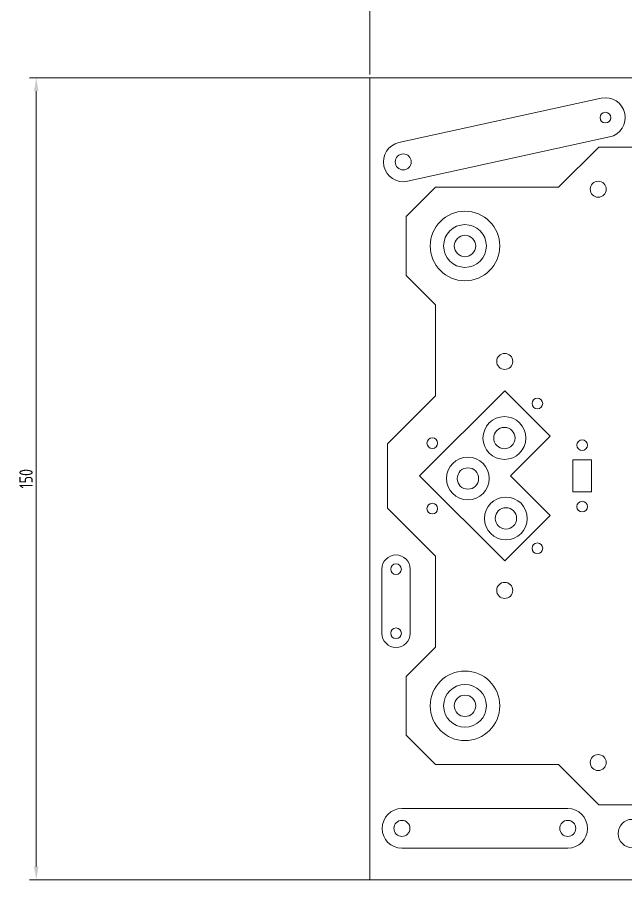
# Model space of a CAD drawing. Header units: millimetres. Extents: x 9121 to 9769, y -4282 to -3493.
# Drawn here: x 9120.6 to 9234.3, y -3815.6 to -3654.3 of the extents above; entities that cross this region are included whole.
import ezdxf

# ---------------------------------------------------------------- set-up
doc = ezdxf.new("R2010")
doc.units = ezdxf.units.MM
doc.header["$LTSCALE"] = 100
doc.header["$PDMODE"] = 3
doc.header["$PDSIZE"] = 8
doc.layers.get('Defpoints').update_dxf_attribs({"linetype": 'CONTINUOUS', "lineweight": 5})
doc.layers.add('细实线', color=7, linetype='CONTINUOUS', lineweight=5)
doc.styles.get("Standard").update_dxf_attribs({"font": 'iso.shx', "width": 0.85})
doc.dimstyles.new('ISO-25', dxfattribs={"dimtxt": 2.5, "dimasz": 2.5, "dimexe": 1.25, "dimexo": 0.625, "dimtad": 1, "dimtxsty": 'Standard', "dimcen": 2.5, "dimadec": 0, "dimazin": 0, "dimtfac": 1, "dimtmove": 0, "dimatfit": 3, "dimfxl": 1, "dimlwd": -1, "dimlwe": -1, "dimarcsym": 0})

# ---------------------------------------------------------------- blocks, each defined once
blk = doc.blocks.new('*D40')
at = {"layer": 'Defpoints', "color": 0, "transparency": 16777216}
for p in [(9386.52, -3665.64), (9124.13, -3815.64), (9386.52, -3815.64)]:
    blk.add_point(p, dxfattribs=at)
at = {"layer": '细实线', "color": 0, "transparency": 16777216}
for p, q in [((9385.9, -3665.64), (9122.88, -3665.64)), ((9124.13, -3668.14), (9124.13, -3813.14)), ((9385.9, -3815.64), (9122.88, -3815.64))]:
    blk.add_line(p, q, dxfattribs=at)
for points in [[(9123.71, -3668.14), (9124.54, -3668.14), (9124.13, -3665.64)], [(9123.71, -3813.14), (9124.54, -3813.14), (9124.13, -3815.64)]]:
    blk.add_solid(points, dxfattribs=at)
at = {"layer": '细实线', "color": 0, "transparency": 16777216, "insert": (9122.22, -3740.64), "char_height": 2.5, "attachment_point": 5, "rotation": 90}
blk.add_mtext('150', dxfattribs=at)
blk = doc.blocks.new('*D41')
at = {"layer": 'Defpoints', "color": 0, "transparency": 16777216}
for p in [(9386.52, -3600.77), (9186.52, -3665.64), (9386.52, -3665.64)]:
    blk.add_point(p, dxfattribs=at)
at = {"layer": '细实线', "color": 0, "transparency": 16777216}
for p, q in [((9186.52, -3665.01), (9186.52, -3599.52)), ((9386.52, -3665.01), (9386.52, -3599.52)), ((9189.02, -3600.77), (9384.02, -3600.77))]:
    blk.add_line(p, q, dxfattribs=at)
for points in [[(9189.02, -3600.35), (9189.02, -3601.18), (9186.52, -3600.77)], [(9384.02, -3600.35), (9384.02, -3601.18), (9386.52, -3600.77)]]:
    blk.add_solid(points, dxfattribs=at)
at = {"layer": '细实线', "color": 0, "transparency": 16777216, "insert": (9286.52, -3598.89), "char_height": 2.5, "attachment_point": 5}
blk.add_mtext('200', dxfattribs=at)

msp = doc.modelspace()

# ---------------------------------------------------------------- linework, layer by layer
at = {"layer": '细实线'}
for p, q in [((9229.755, -3669.489), (9191.952, -3677.773)), ((9231.339, -3676.718), (9193.536, -3685.002)), ((9229.29, -3678.609), (9221.79, -3686.109)), ((9229.29, -3678.609), (9262.11, -3678.609)), ((9198.79, -3686.109), (9193.29, -3691.609)), ((9198.79, -3686.109), (9221.79, -3686.109)), ((9193.29, -3702.609), (9193.29, -3691.609)), ((9198.79, -3708.109), (9193.29, -3702.609)), ((9198.79, -3708.109), (9198.79, -3725.109)), ((9211.715, -3724.199), (9195.805, -3740.109)), ((9220.2, -3732.684), (9211.715, -3724.199)), ((9189.798, -3734.102), (9198.79, -3725.109)), ((9212.776, -3740.109), (9220.2, -3732.684)), ((9189.798, -3734.102), (9189.798, -3746.116)), ((9227.95, -3737.109), (9224.45, -3737.109)), ((9224.45, -3737.109), (9224.45, -3743.109)), ((9227.95, -3743.109), (9227.95, -3737.109)), ((9195.805, -3740.109), (9211.715, -3756.019)), ((9212.776, -3740.109), (9220.2, -3747.534)), ((9224.45, -3743.109), (9227.95, -3743.109)), ((9189.798, -3746.116), (9198.79, -3755.109)), ((9220.2, -3747.534), (9211.715, -3756.019)), ((9198.79, -3772.109), (9198.79, -3755.109)), ((9188.747, -3757.544), (9188.747, -3769.544)), ((9194.047, -3769.544), (9194.047, -3757.544)), ((9198.79, -3772.109), (9193.29, -3777.609)), ((9193.29, -3777.609), (9193.29, -3788.609)), ((9198.79, -3794.109), (9193.29, -3788.609)), ((9198.79, -3794.109), (9221.79, -3794.109)), ((9229.29, -3801.609), (9221.79, -3794.109)), ((9229.29, -3801.609), (9262.11, -3801.609)), ((9223.507, -3802.33), (9192.507, -3802.33)), ((9223.507, -3809.73), (9192.507, -3809.73))]:
    msp.add_line(p, q, dxfattribs=at)
msp.add_lwpolyline([(9186.521, -3815.639), (9386.521, -3815.639), (9386.521, -3665.639), (9186.521, -3665.639)], close=True, dxfattribs=at)
for centre, radius in [((9230.547, -3673.104), 1), ((9192.744, -3681.388), 1.5), ((9229.2, -3686.501), 1.5), ((9204.29, -3697.109), 6.5), ((9204.29, -3697.109), 4), ((9204.29, -3697.109), 2), ((9211.715, -3718.699), 1.5), ((9217.831, -3726.568), 1), ((9211.656, -3733.027), 4), ((9211.656, -3733.027), 2), ((9198.174, -3733.992), 1), ((9226.2, -3734.359), 1), ((9204.832, -3740.598), 4), ((9204.832, -3740.598), 2), ((9198.174, -3746.225), 1), ((9211.936, -3748.059), 4), ((9226.2, -3745.859), 1), ((9211.936, -3748.059), 2), ((9217.831, -3753.65), 1), ((9191.397, -3757.544), 1), ((9211.715, -3761.519), 1.5), ((9191.397, -3769.544), 1), ((9204.29, -3783.109), 6.5), ((9204.29, -3783.109), 4), ((9204.29, -3783.109), 2), ((9229.2, -3793.717), 1.5), ((9192.507, -3806.03), 1.5), ((9223.507, -3806.03), 1.5)]:
    msp.add_circle(centre, radius, dxfattribs=at)
for centre, radius, start, end in [((9230.547, -3673.104), 3.7, 282.36042, 102.36042), ((9192.744, -3681.388), 3.7, 102.36042, 282.36042), ((9191.397, -3757.544), 2.65, 0, 180), ((9191.397, -3769.544), 2.65, 180, 0), ((9192.507, -3806.03), 3.7, 90, 270), ((9223.507, -3806.03), 3.7, 270, 90), ((9235.578, -3806.992), 2.65, 90.63768, 270.63768)]:
    msp.add_arc(centre, radius, start, end, dxfattribs=at)

# ---------------------------------------------------------------- dimensions: what is measured, and where the dimension line sits
dim = msp.add_linear_dim(base=(9386.521, -3600.766), p1=(9186.521, -3665.639), p2=(9386.521, -3665.639), dimstyle='ISO-25', dxfattribs=at)
dim.commit()
dim.dimension.update_dxf_attribs({"geometry": '*D41', "text_midpoint": (9286.521, -3598.89)})
dim = msp.add_linear_dim(base=(9124.125, -3815.639), p1=(9386.521, -3665.639), p2=(9386.521, -3815.639), angle=90, dimstyle='ISO-25', dxfattribs=at)
dim.commit()
dim.dimension.update_dxf_attribs({"geometry": '*D40', "text_midpoint": (9122.216, -3740.639)})

doc.saveas('drawing.dxf')
